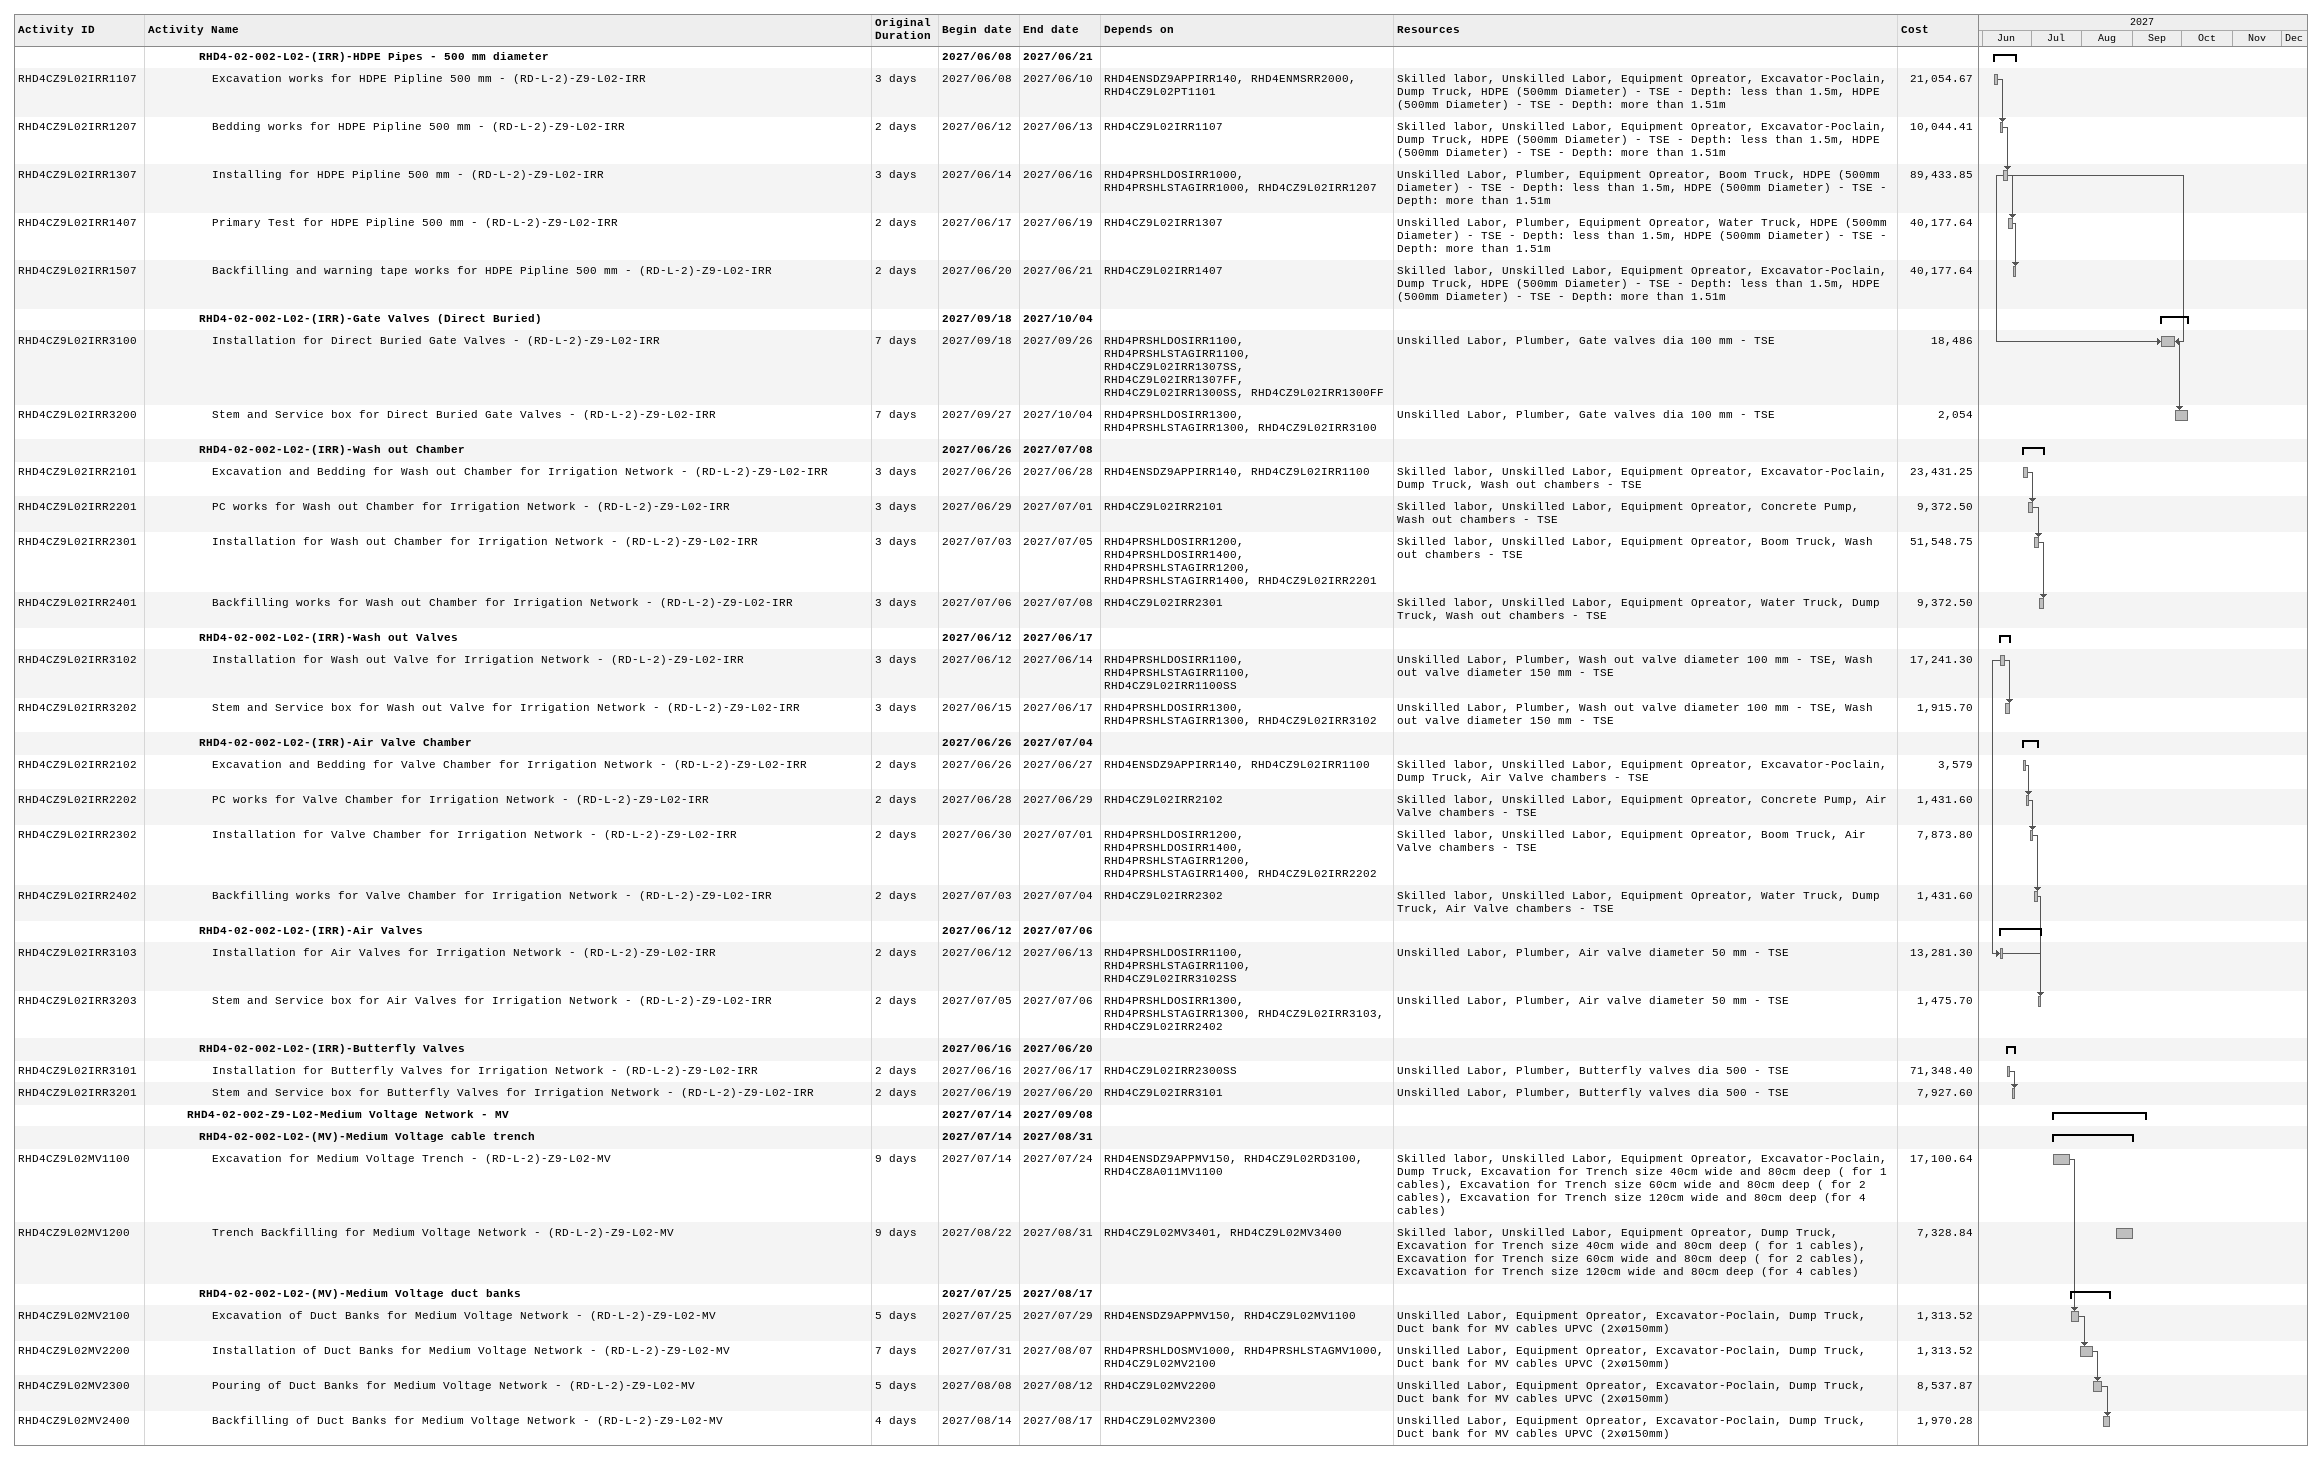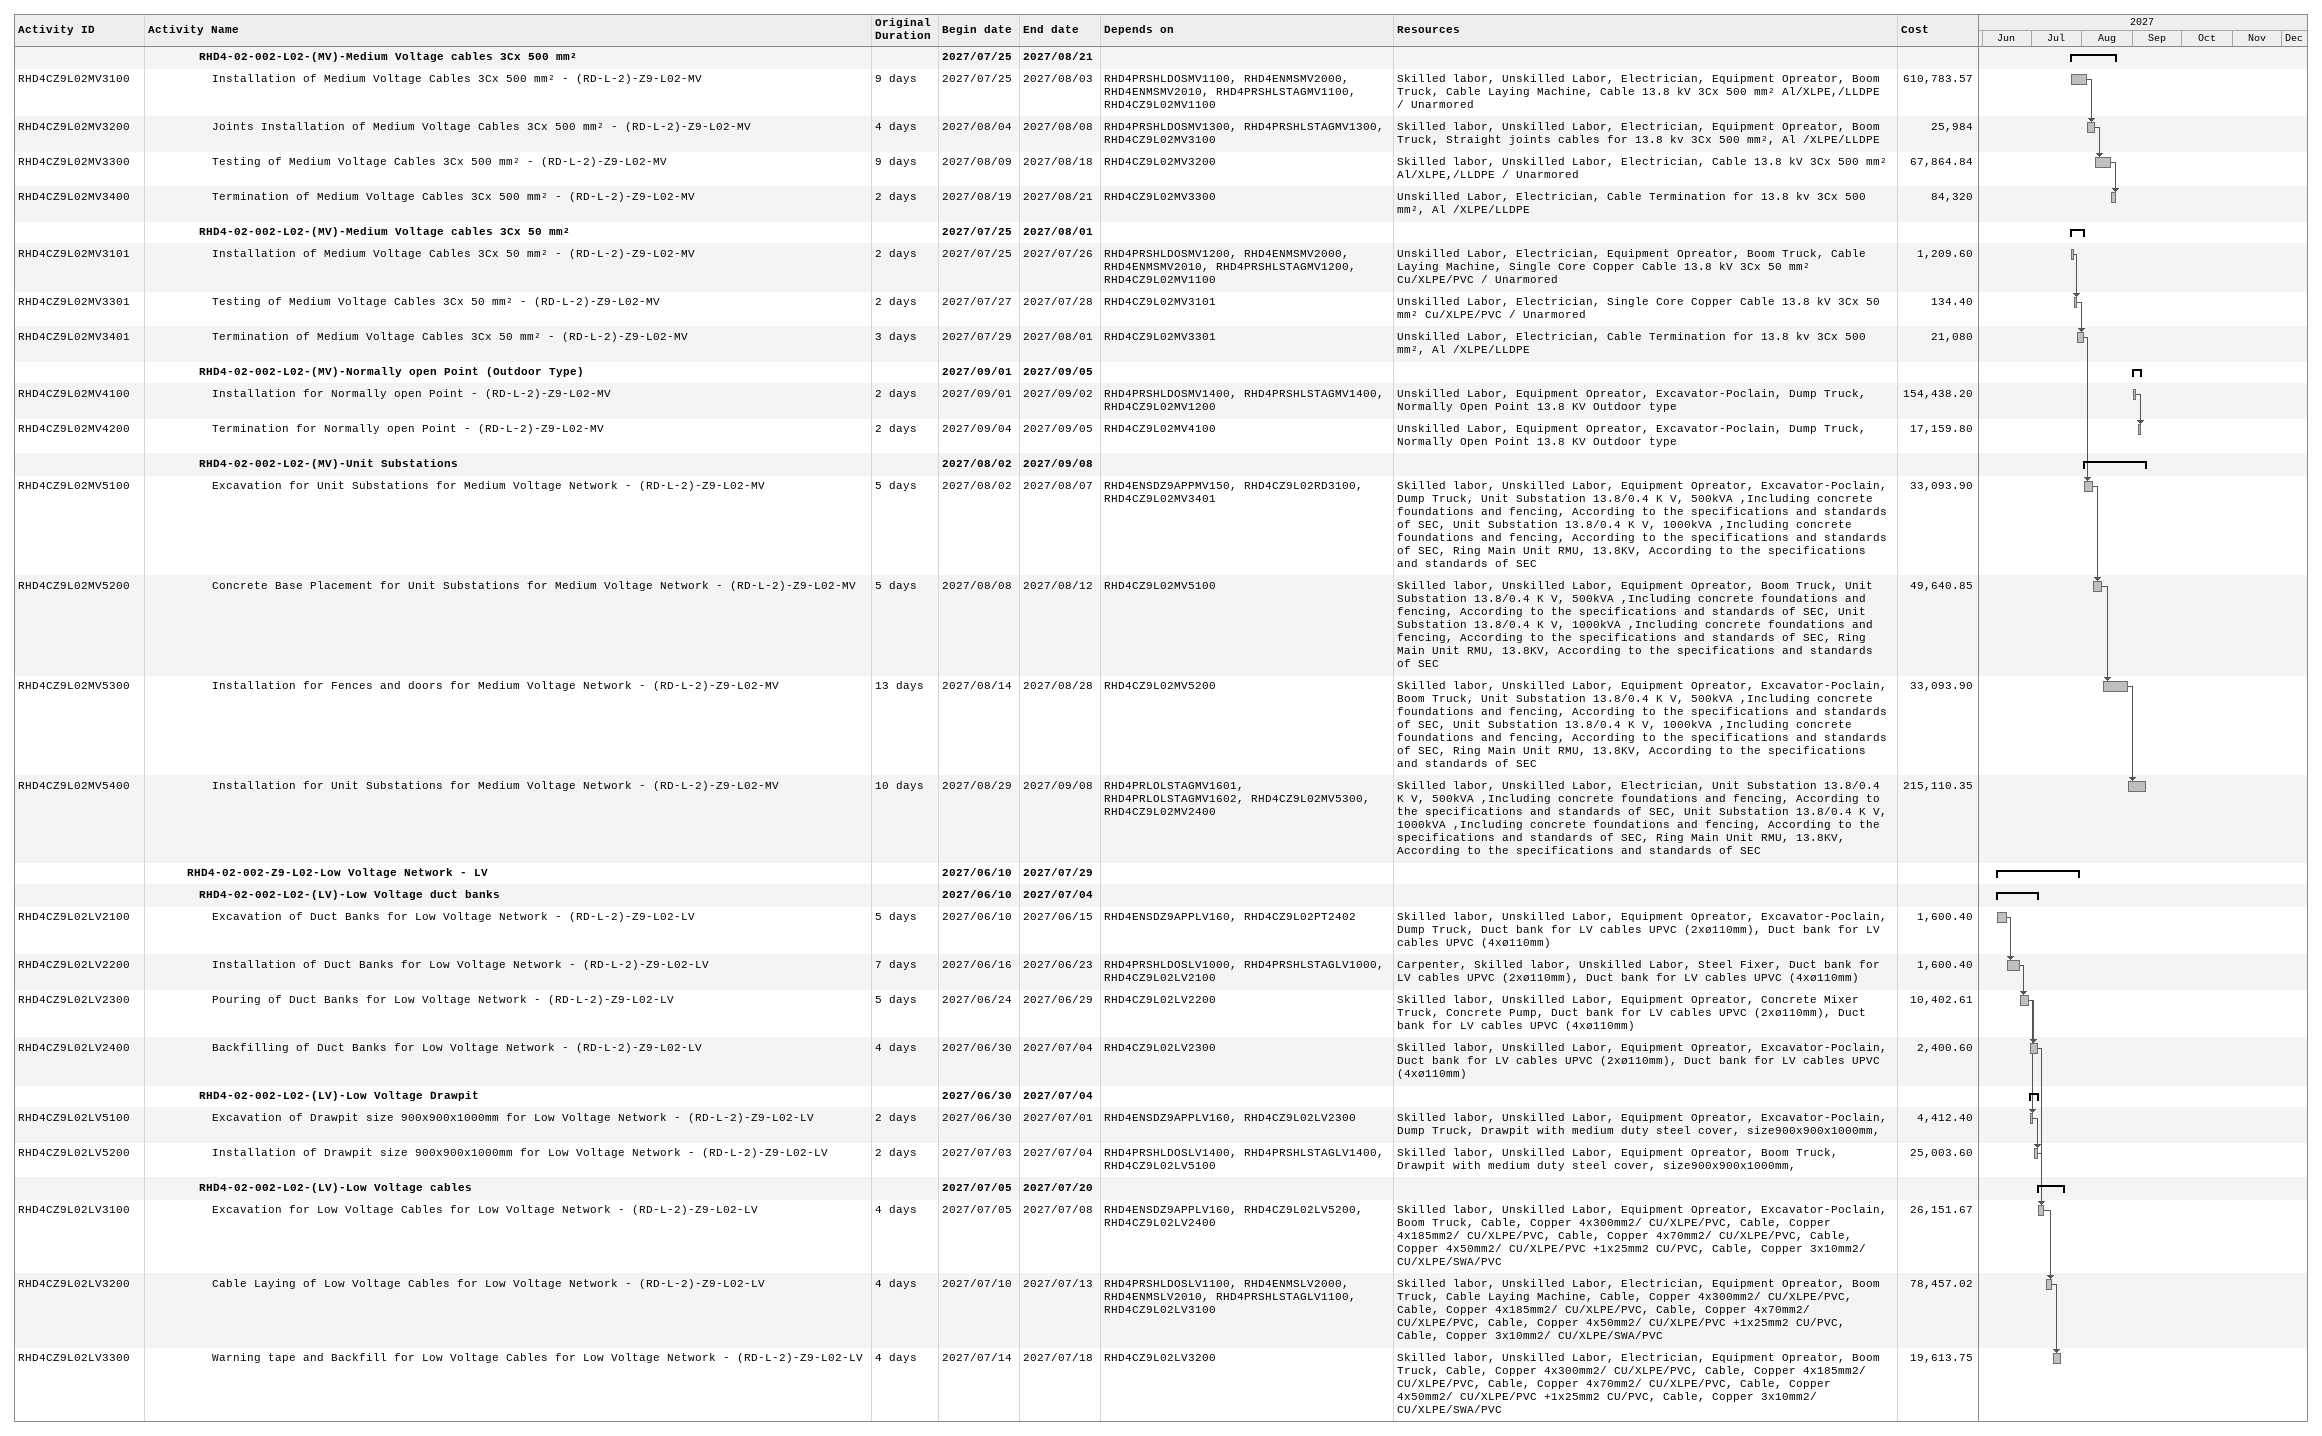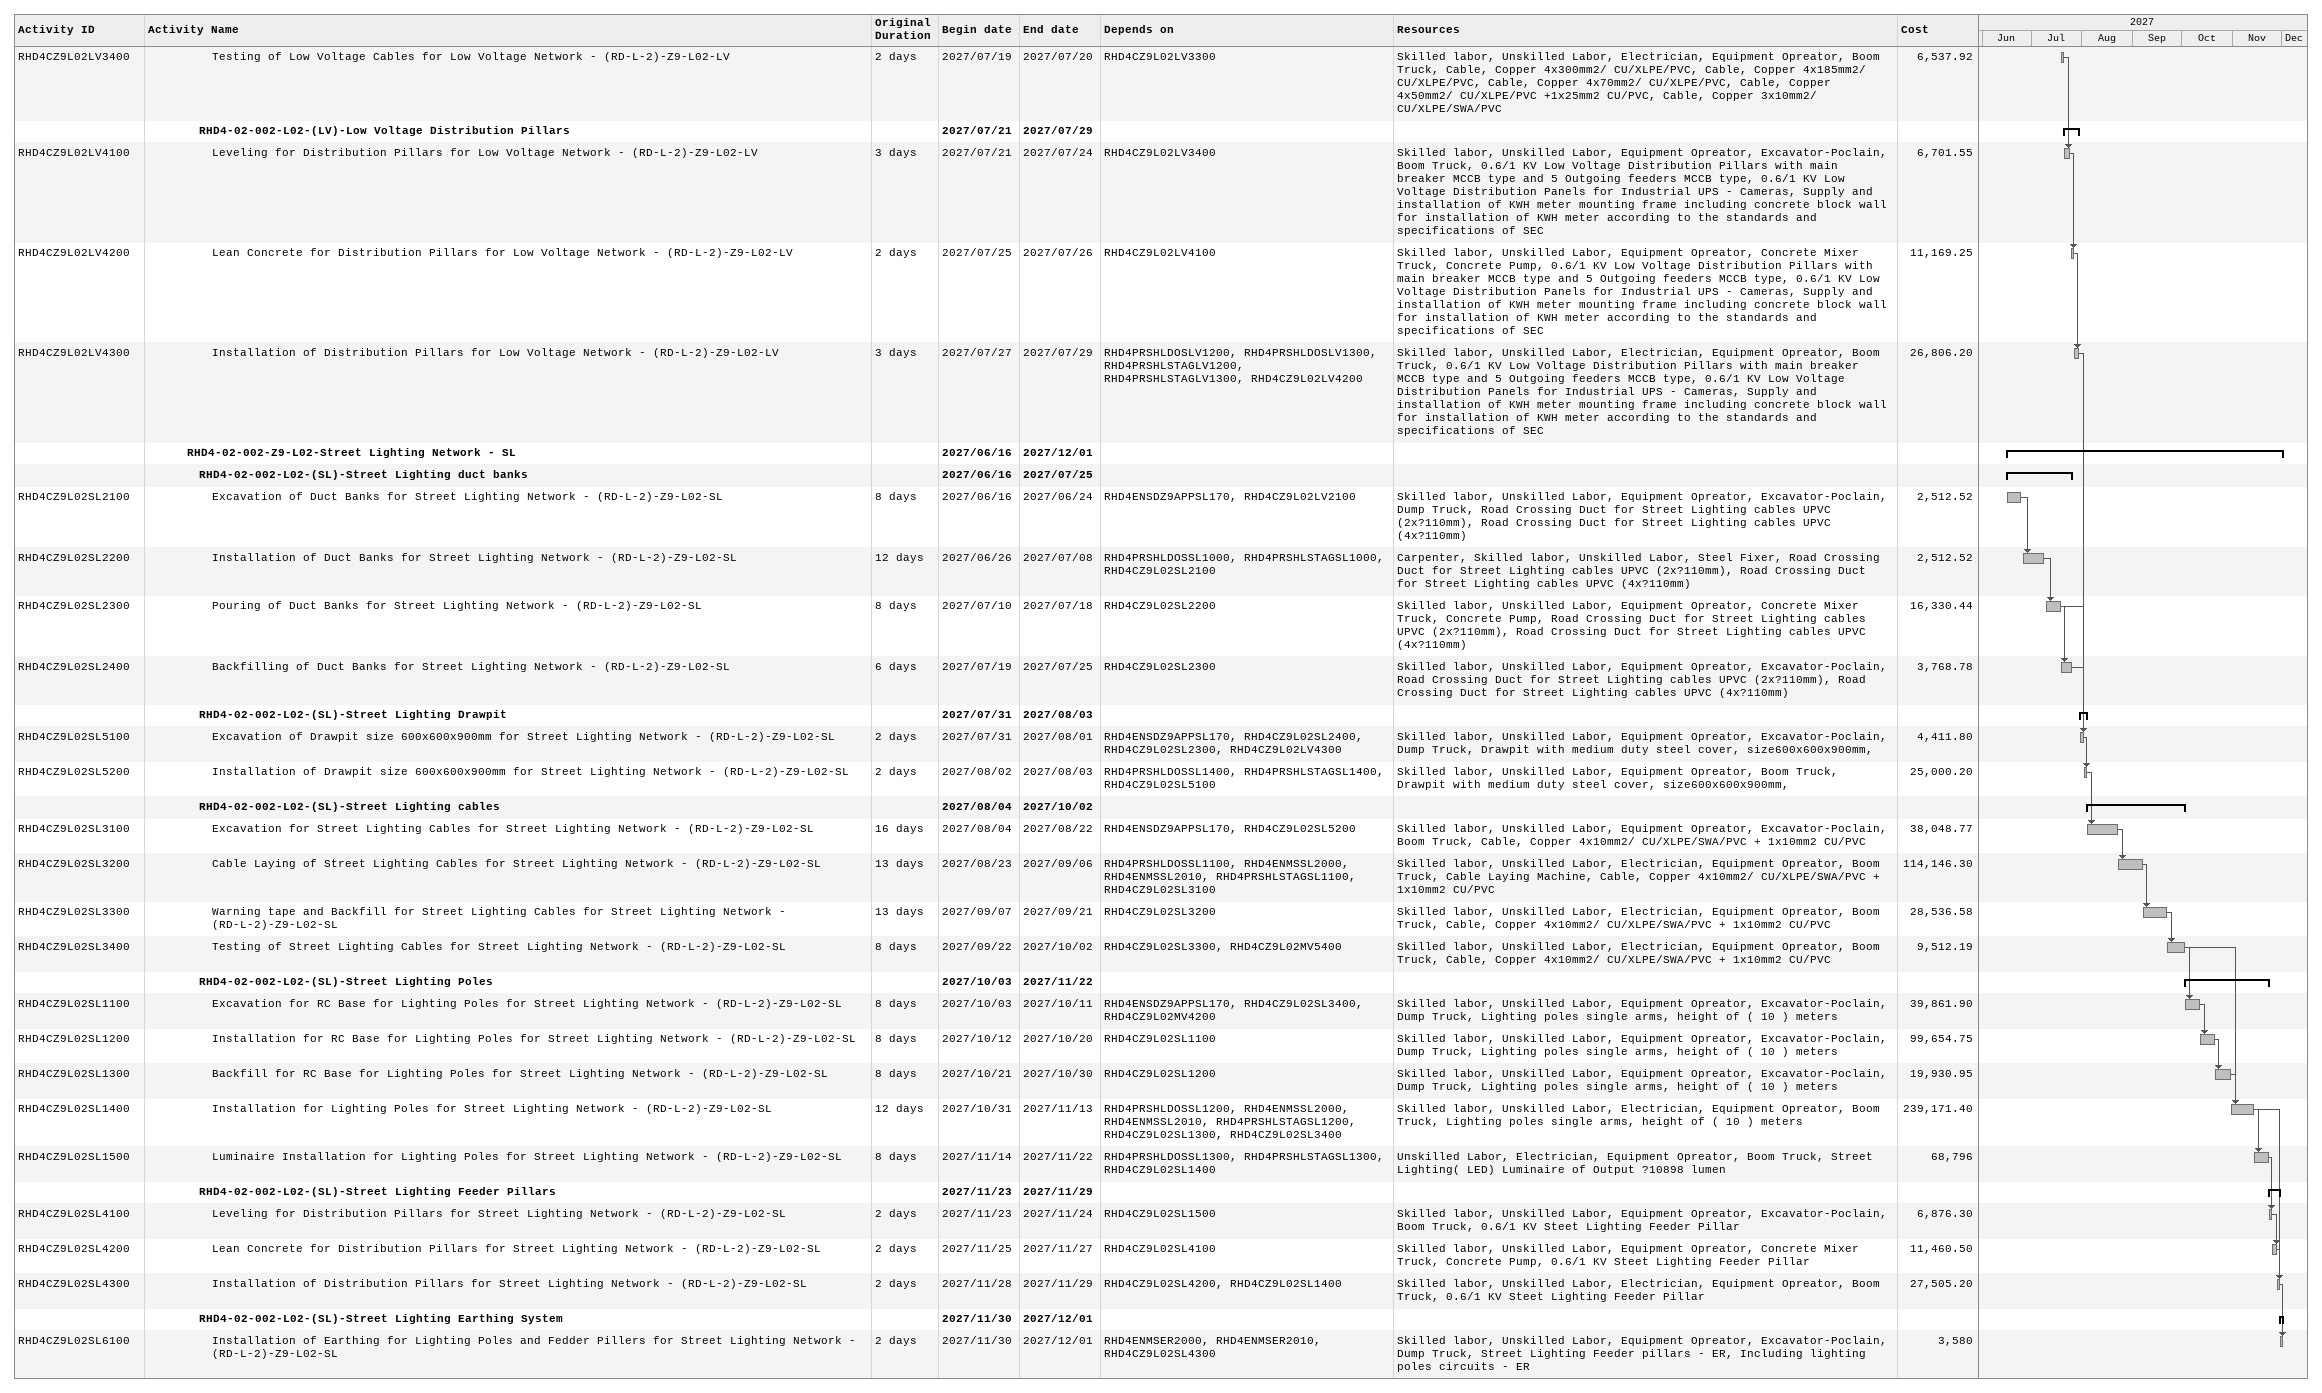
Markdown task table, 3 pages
| ID | Level | Task | Original duration | Start | Finish | Predecessors | Resources | Cost |
|---|---|---|---|---|---|---|---|---|
|  | 5 | **RHD4-02-002-L02-(IRR)-HDPE Pipes - 500 mm diameter** |  | 2027-06-08 | 2027-06-21 |  |  |  |
| RHD4CZ9L02IRR1107 | 6 | Excavation works for HDPE Pipline 500 mm - (RD-L-2)-Z9-L02-IRR | 3d | 2027-06-08 | 2027-06-10 | RHD4ENSDZ9APPIRR140, RHD4ENMSRR2000, RHD4CZ9L02PT1101 | Skilled labor, Unskilled Labor, Equipment Opreator, Excavator-Poclain, Dump Truck, HDPE (500mm Diameter) - TSE - Depth: less than 1.5m, HDPE (500mm Diameter) - TSE - Depth: more than 1.51m | 21054.67 |
| RHD4CZ9L02IRR1207 | 6 | Bedding works for HDPE Pipline 500 mm - (RD-L-2)-Z9-L02-IRR | 2d | 2027-06-12 | 2027-06-13 | RHD4CZ9L02IRR1107 | Skilled labor, Unskilled Labor, Equipment Opreator, Excavator-Poclain, Dump Truck, HDPE (500mm Diameter) - TSE - Depth: less than 1.5m, HDPE (500mm Diameter) - TSE - Depth: more than 1.51m | 10044.41 |
| RHD4CZ9L02IRR1307 | 6 | Installing for HDPE Pipline 500 mm - (RD-L-2)-Z9-L02-IRR | 3d | 2027-06-14 | 2027-06-16 | RHD4PRSHLDOSIRR1000, RHD4PRSHLSTAGIRR1000, RHD4CZ9L02IRR1207 | Unskilled Labor, Plumber, Equipment Opreator, Boom Truck, HDPE (500mm Diameter) - TSE - Depth: less than 1.5m, HDPE (500mm Diameter) - TSE - Depth: more than 1.51m | 89433.85 |
| RHD4CZ9L02IRR1407 | 6 | Primary Test for HDPE Pipline 500 mm - (RD-L-2)-Z9-L02-IRR | 2d | 2027-06-17 | 2027-06-19 | RHD4CZ9L02IRR1307 | Unskilled Labor, Plumber, Equipment Opreator, Water Truck, HDPE (500mm Diameter) - TSE - Depth: less than 1.5m, HDPE (500mm Diameter) - TSE - Depth: more than 1.51m | 40177.64 |
| RHD4CZ9L02IRR1507 | 6 | Backfilling and warning tape works for HDPE Pipline 500 mm - (RD-L-2)-Z9-L02-IRR | 2d | 2027-06-20 | 2027-06-21 | RHD4CZ9L02IRR1407 | Skilled labor, Unskilled Labor, Equipment Opreator, Excavator-Poclain, Dump Truck, HDPE (500mm Diameter) - TSE - Depth: less than 1.5m, HDPE (500mm Diameter) - TSE - Depth: more than 1.51m | 40177.64 |
|  | 5 | **RHD4-02-002-L02-(IRR)-Gate Valves (Direct Buried)** |  | 2027-09-18 | 2027-10-04 |  |  |  |
| RHD4CZ9L02IRR3100 | 6 | Installation for Direct Buried Gate Valves - (RD-L-2)-Z9-L02-IRR | 7d | 2027-09-18 | 2027-09-26 | RHD4PRSHLDOSIRR1100, RHD4PRSHLSTAGIRR1100, RHD4CZ9L02IRR1307SS, RHD4CZ9L02IRR1307FF, RHD4CZ9L02IRR1300SS, RHD4CZ9L02IRR1300FF | Unskilled Labor, Plumber, Gate valves dia 100 mm - TSE | 18486 |
| RHD4CZ9L02IRR3200 | 6 | Stem and Service box for Direct Buried Gate Valves - (RD-L-2)-Z9-L02-IRR | 7d | 2027-09-27 | 2027-10-04 | RHD4PRSHLDOSIRR1300, RHD4PRSHLSTAGIRR1300, RHD4CZ9L02IRR3100 | Unskilled Labor, Plumber, Gate valves dia 100 mm - TSE | 2054 |
|  | 5 | **RHD4-02-002-L02-(IRR)-Wash out Chamber** |  | 2027-06-26 | 2027-07-08 |  |  |  |
| RHD4CZ9L02IRR2101 | 6 | Excavation and Bedding for Wash out Chamber for Irrigation Network - (RD-L-2)-Z9-L02-IRR | 3d | 2027-06-26 | 2027-06-28 | RHD4ENSDZ9APPIRR140, RHD4CZ9L02IRR1100 | Skilled labor, Unskilled Labor, Equipment Opreator, Excavator-Poclain, Dump Truck, Wash out chambers - TSE | 23431.25 |
| RHD4CZ9L02IRR2201 | 6 | PC works for Wash out Chamber for Irrigation Network - (RD-L-2)-Z9-L02-IRR | 3d | 2027-06-29 | 2027-07-01 | RHD4CZ9L02IRR2101 | Skilled labor, Unskilled Labor, Equipment Opreator, Concrete Pump, Wash out chambers - TSE | 9372.50 |
| RHD4CZ9L02IRR2301 | 6 | Installation for Wash out Chamber for Irrigation Network - (RD-L-2)-Z9-L02-IRR | 3d | 2027-07-03 | 2027-07-05 | RHD4PRSHLDOSIRR1200, RHD4PRSHLDOSIRR1400, RHD4PRSHLSTAGIRR1200, RHD4PRSHLSTAGIRR1400, RHD4CZ9L02IRR2201 | Skilled labor, Unskilled Labor, Equipment Opreator, Boom Truck, Wash out chambers - TSE | 51548.75 |
| RHD4CZ9L02IRR2401 | 6 | Backfilling works for Wash out Chamber for Irrigation Network - (RD-L-2)-Z9-L02-IRR | 3d | 2027-07-06 | 2027-07-08 | RHD4CZ9L02IRR2301 | Skilled labor, Unskilled Labor, Equipment Opreator, Water Truck, Dump Truck, Wash out chambers - TSE | 9372.50 |
|  | 5 | **RHD4-02-002-L02-(IRR)-Wash out Valves** |  | 2027-06-12 | 2027-06-17 |  |  |  |
| RHD4CZ9L02IRR3102 | 6 | Installation for Wash out Valve for Irrigation Network - (RD-L-2)-Z9-L02-IRR | 3d | 2027-06-12 | 2027-06-14 | RHD4PRSHLDOSIRR1100, RHD4PRSHLSTAGIRR1100, RHD4CZ9L02IRR1100SS | Unskilled Labor, Plumber, Wash out valve diameter 100 mm - TSE, Wash out valve diameter 150 mm - TSE | 17241.30 |
| RHD4CZ9L02IRR3202 | 6 | Stem and Service box for Wash out Valve for Irrigation Network - (RD-L-2)-Z9-L02-IRR | 3d | 2027-06-15 | 2027-06-17 | RHD4PRSHLDOSIRR1300, RHD4PRSHLSTAGIRR1300, RHD4CZ9L02IRR3102 | Unskilled Labor, Plumber, Wash out valve diameter 100 mm - TSE, Wash out valve diameter 150 mm - TSE | 1915.70 |
|  | 5 | **RHD4-02-002-L02-(IRR)-Air Valve Chamber** |  | 2027-06-26 | 2027-07-04 |  |  |  |
| RHD4CZ9L02IRR2102 | 6 | Excavation and Bedding for Valve Chamber for Irrigation Network - (RD-L-2)-Z9-L02-IRR | 2d | 2027-06-26 | 2027-06-27 | RHD4ENSDZ9APPIRR140, RHD4CZ9L02IRR1100 | Skilled labor, Unskilled Labor, Equipment Opreator, Excavator-Poclain, Dump Truck, Air Valve chambers - TSE | 3579 |
| RHD4CZ9L02IRR2202 | 6 | PC works for Valve Chamber for Irrigation Network - (RD-L-2)-Z9-L02-IRR | 2d | 2027-06-28 | 2027-06-29 | RHD4CZ9L02IRR2102 | Skilled labor, Unskilled Labor, Equipment Opreator, Concrete Pump, Air Valve chambers - TSE | 1431.60 |
| RHD4CZ9L02IRR2302 | 6 | Installation for Valve Chamber for Irrigation Network - (RD-L-2)-Z9-L02-IRR | 2d | 2027-06-30 | 2027-07-01 | RHD4PRSHLDOSIRR1200, RHD4PRSHLDOSIRR1400, RHD4PRSHLSTAGIRR1200, RHD4PRSHLSTAGIRR1400, RHD4CZ9L02IRR2202 | Skilled labor, Unskilled Labor, Equipment Opreator, Boom Truck, Air Valve chambers - TSE | 7873.80 |
| RHD4CZ9L02IRR2402 | 6 | Backfilling works for Valve Chamber for Irrigation Network - (RD-L-2)-Z9-L02-IRR | 2d | 2027-07-03 | 2027-07-04 | RHD4CZ9L02IRR2302 | Skilled labor, Unskilled Labor, Equipment Opreator, Water Truck, Dump Truck, Air Valve chambers - TSE | 1431.60 |
|  | 5 | **RHD4-02-002-L02-(IRR)-Air Valves** |  | 2027-06-12 | 2027-07-06 |  |  |  |
| RHD4CZ9L02IRR3103 | 6 | Installation for Air Valves for Irrigation Network - (RD-L-2)-Z9-L02-IRR | 2d | 2027-06-12 | 2027-06-13 | RHD4PRSHLDOSIRR1100, RHD4PRSHLSTAGIRR1100, RHD4CZ9L02IRR3102SS | Unskilled Labor, Plumber, Air valve diameter 50 mm - TSE | 13281.30 |
| RHD4CZ9L02IRR3203 | 6 | Stem and Service box for Air Valves for Irrigation Network - (RD-L-2)-Z9-L02-IRR | 2d | 2027-07-05 | 2027-07-06 | RHD4PRSHLDOSIRR1300, RHD4PRSHLSTAGIRR1300, RHD4CZ9L02IRR3103, RHD4CZ9L02IRR2402 | Unskilled Labor, Plumber, Air valve diameter 50 mm - TSE | 1475.70 |
|  | 5 | **RHD4-02-002-L02-(IRR)-Butterfly Valves** |  | 2027-06-16 | 2027-06-20 |  |  |  |
| RHD4CZ9L02IRR3101 | 6 | Installation for Butterfly Valves for Irrigation Network - (RD-L-2)-Z9-L02-IRR | 2d | 2027-06-16 | 2027-06-17 | RHD4CZ9L02IRR2300SS | Unskilled Labor, Plumber, Butterfly valves dia 500 - TSE | 71348.40 |
| RHD4CZ9L02IRR3201 | 6 | Stem and Service box for Butterfly Valves for Irrigation Network - (RD-L-2)-Z9-L02-IRR | 2d | 2027-06-19 | 2027-06-20 | RHD4CZ9L02IRR3101 | Unskilled Labor, Plumber, Butterfly valves dia 500 - TSE | 7927.60 |
|  | 4 | **RHD4-02-002-Z9-L02-Medium Voltage Network - MV** |  | 2027-07-14 | 2027-09-08 |  |  |  |
|  | 5 | **RHD4-02-002-L02-(MV)-Medium Voltage cable trench** |  | 2027-07-14 | 2027-08-31 |  |  |  |
| RHD4CZ9L02MV1100 | 6 | Excavation for Medium Voltage Trench - (RD-L-2)-Z9-L02-MV | 9d | 2027-07-14 | 2027-07-24 | RHD4ENSDZ9APPMV150, RHD4CZ9L02RD3100, RHD4CZ8A011MV1100 | Skilled labor, Unskilled Labor, Equipment Opreator, Excavator-Poclain, Dump Truck, Excavation for Trench size 40cm wide and 80cm deep ( for 1 cables), Excavation for Trench size 60cm wide and 80cm deep ( for 2 cables), Excavation for Trench size 120cm wide and 80cm deep (for 4 cables) | 17100.64 |
| RHD4CZ9L02MV1200 | 6 | Trench Backfilling for Medium Voltage Network - (RD-L-2)-Z9-L02-MV | 9d | 2027-08-22 | 2027-08-31 | RHD4CZ9L02MV3401, RHD4CZ9L02MV3400 | Skilled labor, Unskilled Labor, Equipment Opreator, Dump Truck, Excavation for Trench size 40cm wide and 80cm deep ( for 1 cables), Excavation for Trench size 60cm wide and 80cm deep ( for 2 cables), Excavation for Trench size 120cm wide and 80cm deep (for 4 cables) | 7328.84 |
|  | 5 | **RHD4-02-002-L02-(MV)-Medium Voltage duct banks** |  | 2027-07-25 | 2027-08-17 |  |  |  |
| RHD4CZ9L02MV2100 | 6 | Excavation of Duct Banks for Medium Voltage Network - (RD-L-2)-Z9-L02-MV | 5d | 2027-07-25 | 2027-07-29 | RHD4ENSDZ9APPMV150, RHD4CZ9L02MV1100 | Unskilled Labor, Equipment Opreator, Excavator-Poclain, Dump Truck, Duct bank for MV cables UPVC (2xø150mm) | 1313.52 |
| RHD4CZ9L02MV2200 | 6 | Installation of Duct Banks for Medium Voltage Network - (RD-L-2)-Z9-L02-MV | 7d | 2027-07-31 | 2027-08-07 | RHD4PRSHLDOSMV1000, RHD4PRSHLSTAGMV1000, RHD4CZ9L02MV2100 | Unskilled Labor, Equipment Opreator, Excavator-Poclain, Dump Truck, Duct bank for MV cables UPVC (2xø150mm) | 1313.52 |
| RHD4CZ9L02MV2300 | 6 | Pouring of Duct Banks for Medium Voltage Network - (RD-L-2)-Z9-L02-MV | 5d | 2027-08-08 | 2027-08-12 | RHD4CZ9L02MV2200 | Unskilled Labor, Equipment Opreator, Excavator-Poclain, Dump Truck, Duct bank for MV cables UPVC (2xø150mm) | 8537.87 |
| RHD4CZ9L02MV2400 | 6 | Backfilling of Duct Banks for Medium Voltage Network - (RD-L-2)-Z9-L02-MV | 4d | 2027-08-14 | 2027-08-17 | RHD4CZ9L02MV2300 | Unskilled Labor, Equipment Opreator, Excavator-Poclain, Dump Truck, Duct bank for MV cables UPVC (2xø150mm) | 1970.28 |
|  | 5 | **RHD4-02-002-L02-(MV)-Medium Voltage cables 3Cx 500 mm²** |  | 2027-07-25 | 2027-08-21 |  |  |  |
| RHD4CZ9L02MV3100 | 6 | Installation of Medium Voltage Cables 3Cx 500 mm² - (RD-L-2)-Z9-L02-MV | 9d | 2027-07-25 | 2027-08-03 | RHD4PRSHLDOSMV1100, RHD4ENMSMV2000, RHD4ENMSMV2010, RHD4PRSHLSTAGMV1100, RHD4CZ9L02MV1100 | Skilled labor, Unskilled Labor, Electrician, Equipment Opreator, Boom Truck, Cable Laying Machine, Cable 13.8 kV 3Cx 500 mm² Al/XLPE,/LLDPE / Unarmored | 610783.57 |
| RHD4CZ9L02MV3200 | 6 | Joints Installation of Medium Voltage Cables 3Cx 500 mm² - (RD-L-2)-Z9-L02-MV | 4d | 2027-08-04 | 2027-08-08 | RHD4PRSHLDOSMV1300, RHD4PRSHLSTAGMV1300, RHD4CZ9L02MV3100 | Skilled labor, Unskilled Labor, Electrician, Equipment Opreator, Boom Truck, Straight joints cables for 13.8 kv 3Cx 500 mm², Al /XLPE/LLDPE | 25984 |
| RHD4CZ9L02MV3300 | 6 | Testing of Medium Voltage Cables 3Cx 500 mm² - (RD-L-2)-Z9-L02-MV | 9d | 2027-08-09 | 2027-08-18 | RHD4CZ9L02MV3200 | Skilled labor, Unskilled Labor, Electrician, Cable 13.8 kV 3Cx 500 mm² Al/XLPE,/LLDPE / Unarmored | 67864.84 |
| RHD4CZ9L02MV3400 | 6 | Termination of Medium Voltage Cables 3Cx 500 mm² - (RD-L-2)-Z9-L02-MV | 2d | 2027-08-19 | 2027-08-21 | RHD4CZ9L02MV3300 | Unskilled Labor, Electrician, Cable Termination for 13.8 kv 3Cx 500 mm², Al /XLPE/LLDPE | 84320 |
|  | 5 | **RHD4-02-002-L02-(MV)-Medium Voltage cables 3Cx 50 mm²** |  | 2027-07-25 | 2027-08-01 |  |  |  |
| RHD4CZ9L02MV3101 | 6 | Installation of Medium Voltage Cables 3Cx 50 mm² - (RD-L-2)-Z9-L02-MV | 2d | 2027-07-25 | 2027-07-26 | RHD4PRSHLDOSMV1200, RHD4ENMSMV2000, RHD4ENMSMV2010, RHD4PRSHLSTAGMV1200, RHD4CZ9L02MV1100 | Unskilled Labor, Electrician, Equipment Opreator, Boom Truck, Cable Laying Machine, Single Core Copper Cable 13.8 kV 3Cx 50 mm² Cu/XLPE/PVC / Unarmored | 1209.60 |
| RHD4CZ9L02MV3301 | 6 | Testing of Medium Voltage Cables 3Cx 50 mm² - (RD-L-2)-Z9-L02-MV | 2d | 2027-07-27 | 2027-07-28 | RHD4CZ9L02MV3101 | Unskilled Labor, Electrician, Single Core Copper Cable 13.8 kV 3Cx 50 mm² Cu/XLPE/PVC / Unarmored | 134.40 |
| RHD4CZ9L02MV3401 | 6 | Termination of Medium Voltage Cables 3Cx 50 mm² - (RD-L-2)-Z9-L02-MV | 3d | 2027-07-29 | 2027-08-01 | RHD4CZ9L02MV3301 | Unskilled Labor, Electrician, Cable Termination for 13.8 kv 3Cx 500 mm², Al /XLPE/LLDPE | 21080 |
|  | 5 | **RHD4-02-002-L02-(MV)-Normally open Point (Outdoor Type)** |  | 2027-09-01 | 2027-09-05 |  |  |  |
| RHD4CZ9L02MV4100 | 6 | Installation for Normally open Point - (RD-L-2)-Z9-L02-MV | 2d | 2027-09-01 | 2027-09-02 | RHD4PRSHLDOSMV1400, RHD4PRSHLSTAGMV1400, RHD4CZ9L02MV1200 | Unskilled Labor, Equipment Opreator, Excavator-Poclain, Dump Truck, Normally Open Point 13.8 KV Outdoor type | 154438.20 |
| RHD4CZ9L02MV4200 | 6 | Termination for Normally open Point - (RD-L-2)-Z9-L02-MV | 2d | 2027-09-04 | 2027-09-05 | RHD4CZ9L02MV4100 | Unskilled Labor, Equipment Opreator, Excavator-Poclain, Dump Truck, Normally Open Point 13.8 KV Outdoor type | 17159.80 |
|  | 5 | **RHD4-02-002-L02-(MV)-Unit Substations** |  | 2027-08-02 | 2027-09-08 |  |  |  |
| RHD4CZ9L02MV5100 | 6 | Excavation for Unit Substations for Medium Voltage Network - (RD-L-2)-Z9-L02-MV | 5d | 2027-08-02 | 2027-08-07 | RHD4ENSDZ9APPMV150, RHD4CZ9L02RD3100, RHD4CZ9L02MV3401 | Skilled labor, Unskilled Labor, Equipment Opreator, Excavator-Poclain, Dump Truck, Unit Substation 13.8/0.4 K V, 500kVA ,Including concrete foundations and fencing, According to the specifications and standards of SEC, Unit Substation 13.8/0.4 K V, 1000kVA ,Including concrete foundations and fencing, According to the specifications and standards of SEC, Ring Main Unit RMU, 13.8KV, According to the specifications and standards of SEC | 33093.90 |
| RHD4CZ9L02MV5200 | 6 | Concrete Base Placement for Unit Substations for Medium Voltage Network - (RD-L-2)-Z9-L02-MV | 5d | 2027-08-08 | 2027-08-12 | RHD4CZ9L02MV5100 | Skilled labor, Unskilled Labor, Equipment Opreator, Boom Truck, Unit Substation 13.8/0.4 K V, 500kVA ,Including concrete foundations and fencing, According to the specifications and standards of SEC, Unit Substation 13.8/0.4 K V, 1000kVA ,Including concrete foundations and fencing, According to the specifications and standards of SEC, Ring Main Unit RMU, 13.8KV, According to the specifications and standards of SEC | 49640.85 |
| RHD4CZ9L02MV5300 | 6 | Installation for Fences and doors for Medium Voltage Network - (RD-L-2)-Z9-L02-MV | 13d | 2027-08-14 | 2027-08-28 | RHD4CZ9L02MV5200 | Skilled labor, Unskilled Labor, Equipment Opreator, Excavator-Poclain, Boom Truck, Unit Substation 13.8/0.4 K V, 500kVA ,Including concrete foundations and fencing, According to the specifications and standards of SEC, Unit Substation 13.8/0.4 K V, 1000kVA ,Including concrete foundations and fencing, According to the specifications and standards of SEC, Ring Main Unit RMU, 13.8KV, According to the specifications and standards of SEC | 33093.90 |
| RHD4CZ9L02MV5400 | 6 | Installation for Unit Substations for Medium Voltage Network - (RD-L-2)-Z9-L02-MV | 10d | 2027-08-29 | 2027-09-08 | RHD4PRLOLSTAGMV1601, RHD4PRLOLSTAGMV1602, RHD4CZ9L02MV5300, RHD4CZ9L02MV2400 | Skilled labor, Unskilled Labor, Electrician, Unit Substation 13.8/0.4 K V, 500kVA ,Including concrete foundations and fencing, According to the specifications and standards of SEC, Unit Substation 13.8/0.4 K V, 1000kVA ,Including concrete foundations and fencing, According to the specifications and standards of SEC, Ring Main Unit RMU, 13.8KV, According to the specifications and standards of SEC | 215110.35 |
|  | 4 | **RHD4-02-002-Z9-L02-Low Voltage Network - LV** |  | 2027-06-10 | 2027-07-29 |  |  |  |
|  | 5 | **RHD4-02-002-L02-(LV)-Low Voltage duct banks** |  | 2027-06-10 | 2027-07-04 |  |  |  |
| RHD4CZ9L02LV2100 | 6 | Excavation of Duct Banks for Low Voltage Network - (RD-L-2)-Z9-L02-LV | 5d | 2027-06-10 | 2027-06-15 | RHD4ENSDZ9APPLV160, RHD4CZ9L02PT2402 | Skilled labor, Unskilled Labor, Equipment Opreator, Excavator-Poclain, Dump Truck, Duct bank for LV cables UPVC (2xø110mm), Duct bank for LV cables UPVC (4xø110mm) | 1600.40 |
| RHD4CZ9L02LV2200 | 6 | Installation of Duct Banks for Low Voltage Network - (RD-L-2)-Z9-L02-LV | 7d | 2027-06-16 | 2027-06-23 | RHD4PRSHLDOSLV1000, RHD4PRSHLSTAGLV1000, RHD4CZ9L02LV2100 | Carpenter, Skilled labor, Unskilled Labor, Steel Fixer, Duct bank for LV cables UPVC (2xø110mm), Duct bank for LV cables UPVC (4xø110mm) | 1600.40 |
| RHD4CZ9L02LV2300 | 6 | Pouring of Duct Banks for Low Voltage Network - (RD-L-2)-Z9-L02-LV | 5d | 2027-06-24 | 2027-06-29 | RHD4CZ9L02LV2200 | Skilled labor, Unskilled Labor, Equipment Opreator, Concrete Mixer Truck, Concrete Pump, Duct bank for LV cables UPVC (2xø110mm), Duct bank for LV cables UPVC (4xø110mm) | 10402.61 |
| RHD4CZ9L02LV2400 | 6 | Backfilling of Duct Banks for Low Voltage Network - (RD-L-2)-Z9-L02-LV | 4d | 2027-06-30 | 2027-07-04 | RHD4CZ9L02LV2300 | Skilled labor, Unskilled Labor, Equipment Opreator, Excavator-Poclain, Duct bank for LV cables UPVC (2xø110mm), Duct bank for LV cables UPVC (4xø110mm) | 2400.60 |
|  | 5 | **RHD4-02-002-L02-(LV)-Low Voltage Drawpit** |  | 2027-06-30 | 2027-07-04 |  |  |  |
| RHD4CZ9L02LV5100 | 6 | Excavation of Drawpit size 900x900x1000mm for Low Voltage Network - (RD-L-2)-Z9-L02-LV | 2d | 2027-06-30 | 2027-07-01 | RHD4ENSDZ9APPLV160, RHD4CZ9L02LV2300 | Skilled labor, Unskilled Labor, Equipment Opreator, Excavator-Poclain, Dump Truck, Drawpit with medium duty steel cover, size900x900x1000mm, | 4412.40 |
| RHD4CZ9L02LV5200 | 6 | Installation of Drawpit size 900x900x1000mm for Low Voltage Network - (RD-L-2)-Z9-L02-LV | 2d | 2027-07-03 | 2027-07-04 | RHD4PRSHLDOSLV1400, RHD4PRSHLSTAGLV1400, RHD4CZ9L02LV5100 | Skilled labor, Unskilled Labor, Equipment Opreator, Boom Truck, Drawpit with medium duty steel cover, size900x900x1000mm, | 25003.60 |
|  | 5 | **RHD4-02-002-L02-(LV)-Low Voltage cables** |  | 2027-07-05 | 2027-07-20 |  |  |  |
| RHD4CZ9L02LV3100 | 6 | Excavation for Low Voltage Cables for Low Voltage Network - (RD-L-2)-Z9-L02-LV | 4d | 2027-07-05 | 2027-07-08 | RHD4ENSDZ9APPLV160, RHD4CZ9L02LV5200, RHD4CZ9L02LV2400 | Skilled labor, Unskilled Labor, Equipment Opreator, Excavator-Poclain, Boom Truck, Cable, Copper 4x300mm2/ CU/XLPE/PVC, Cable, Copper 4x185mm2/ CU/XLPE/PVC, Cable, Copper 4x70mm2/ CU/XLPE/PVC, Cable, Copper 4x50mm2/ CU/XLPE/PVC +1x25mm2 CU/PVC, Cable, Copper 3x10mm2/ CU/XLPE/SWA/PVC | 26151.67 |
| RHD4CZ9L02LV3200 | 6 | Cable Laying of Low Voltage Cables for Low Voltage Network - (RD-L-2)-Z9-L02-LV | 4d | 2027-07-10 | 2027-07-13 | RHD4PRSHLDOSLV1100, RHD4ENMSLV2000, RHD4ENMSLV2010, RHD4PRSHLSTAGLV1100, RHD4CZ9L02LV3100 | Skilled labor, Unskilled Labor, Electrician, Equipment Opreator, Boom Truck, Cable Laying Machine, Cable, Copper 4x300mm2/ CU/XLPE/PVC, Cable, Copper 4x185mm2/ CU/XLPE/PVC, Cable, Copper 4x70mm2/ CU/XLPE/PVC, Cable, Copper 4x50mm2/ CU/XLPE/PVC +1x25mm2 CU/PVC, Cable, Copper 3x10mm2/ CU/XLPE/SWA/PVC | 78457.02 |
| RHD4CZ9L02LV3300 | 6 | Warning tape and Backfill for Low Voltage Cables for Low Voltage Network - (RD-L-2)-Z9-L02-LV | 4d | 2027-07-14 | 2027-07-18 | RHD4CZ9L02LV3200 | Skilled labor, Unskilled Labor, Electrician, Equipment Opreator, Boom Truck, Cable, Copper 4x300mm2/ CU/XLPE/PVC, Cable, Copper 4x185mm2/ CU/XLPE/PVC, Cable, Copper 4x70mm2/ CU/XLPE/PVC, Cable, Copper 4x50mm2/ CU/XLPE/PVC +1x25mm2 CU/PVC, Cable, Copper 3x10mm2/ CU/XLPE/SWA/PVC | 19613.75 |
| RHD4CZ9L02LV3400 | 6 | Testing of Low Voltage Cables for Low Voltage Network - (RD-L-2)-Z9-L02-LV | 2d | 2027-07-19 | 2027-07-20 | RHD4CZ9L02LV3300 | Skilled labor, Unskilled Labor, Electrician, Equipment Opreator, Boom Truck, Cable, Copper 4x300mm2/ CU/XLPE/PVC, Cable, Copper 4x185mm2/ CU/XLPE/PVC, Cable, Copper 4x70mm2/ CU/XLPE/PVC, Cable, Copper 4x50mm2/ CU/XLPE/PVC +1x25mm2 CU/PVC, Cable, Copper 3x10mm2/ CU/XLPE/SWA/PVC | 6537.92 |
|  | 5 | **RHD4-02-002-L02-(LV)-Low Voltage Distribution Pillars** |  | 2027-07-21 | 2027-07-29 |  |  |  |
| RHD4CZ9L02LV4100 | 6 | Leveling for Distribution Pillars for Low Voltage Network - (RD-L-2)-Z9-L02-LV | 3d | 2027-07-21 | 2027-07-24 | RHD4CZ9L02LV3400 | Skilled labor, Unskilled Labor, Equipment Opreator, Excavator-Poclain, Boom Truck, 0.6/1 KV Low Voltage Distribution Pillars with main breaker MCCB type and 5 Outgoing feeders MCCB type, 0.6/1 KV Low Voltage Distribution Panels for Industrial UPS - Cameras, Supply and installation of KWH meter mounting frame including concrete block wall for installation of KWH meter according to the standards and specifications of SEC | 6701.55 |
| RHD4CZ9L02LV4200 | 6 | Lean Concrete for Distribution Pillars for Low Voltage Network - (RD-L-2)-Z9-L02-LV | 2d | 2027-07-25 | 2027-07-26 | RHD4CZ9L02LV4100 | Skilled labor, Unskilled Labor, Equipment Opreator, Concrete Mixer Truck, Concrete Pump, 0.6/1 KV Low Voltage Distribution Pillars with main breaker MCCB type and 5 Outgoing feeders MCCB type, 0.6/1 KV Low Voltage Distribution Panels for Industrial UPS - Cameras, Supply and installation of KWH meter mounting frame including concrete block wall for installation of KWH meter according to the standards and specifications of SEC | 11169.25 |
| RHD4CZ9L02LV4300 | 6 | Installation of Distribution Pillars for Low Voltage Network - (RD-L-2)-Z9-L02-LV | 3d | 2027-07-27 | 2027-07-29 | RHD4PRSHLDOSLV1200, RHD4PRSHLDOSLV1300, RHD4PRSHLSTAGLV1200, RHD4PRSHLSTAGLV1300, RHD4CZ9L02LV4200 | Skilled labor, Unskilled Labor, Electrician, Equipment Opreator, Boom Truck, 0.6/1 KV Low Voltage Distribution Pillars with main breaker MCCB type and 5 Outgoing feeders MCCB type, 0.6/1 KV Low Voltage Distribution Panels for Industrial UPS - Cameras, Supply and installation of KWH meter mounting frame including concrete block wall for installation of KWH meter according to the standards and specifications of SEC | 26806.20 |
|  | 4 | **RHD4-02-002-Z9-L02-Street Lighting Network - SL** |  | 2027-06-16 | 2027-12-01 |  |  |  |
|  | 5 | **RHD4-02-002-L02-(SL)-Street Lighting duct banks** |  | 2027-06-16 | 2027-07-25 |  |  |  |
| RHD4CZ9L02SL2100 | 6 | Excavation of Duct Banks for Street Lighting Network - (RD-L-2)-Z9-L02-SL | 8d | 2027-06-16 | 2027-06-24 | RHD4ENSDZ9APPSL170, RHD4CZ9L02LV2100 | Skilled labor, Unskilled Labor, Equipment Opreator, Excavator-Poclain, Dump Truck, Road Crossing Duct for Street Lighting cables UPVC (2x?110mm), Road Crossing Duct for Street Lighting cables UPVC (4x?110mm) | 2512.52 |
| RHD4CZ9L02SL2200 | 6 | Installation of Duct Banks for Street Lighting Network - (RD-L-2)-Z9-L02-SL | 12d | 2027-06-26 | 2027-07-08 | RHD4PRSHLDOSSL1000, RHD4PRSHLSTAGSL1000, RHD4CZ9L02SL2100 | Carpenter, Skilled labor, Unskilled Labor, Steel Fixer, Road Crossing Duct for Street Lighting cables UPVC (2x?110mm), Road Crossing Duct for Street Lighting cables UPVC (4x?110mm) | 2512.52 |
| RHD4CZ9L02SL2300 | 6 | Pouring of Duct Banks for Street Lighting Network - (RD-L-2)-Z9-L02-SL | 8d | 2027-07-10 | 2027-07-18 | RHD4CZ9L02SL2200 | Skilled labor, Unskilled Labor, Equipment Opreator, Concrete Mixer Truck, Concrete Pump, Road Crossing Duct for Street Lighting cables UPVC (2x?110mm), Road Crossing Duct for Street Lighting cables UPVC (4x?110mm) | 16330.44 |
| RHD4CZ9L02SL2400 | 6 | Backfilling of Duct Banks for Street Lighting Network - (RD-L-2)-Z9-L02-SL | 6d | 2027-07-19 | 2027-07-25 | RHD4CZ9L02SL2300 | Skilled labor, Unskilled Labor, Equipment Opreator, Excavator-Poclain, Road Crossing Duct for Street Lighting cables UPVC (2x?110mm), Road Crossing Duct for Street Lighting cables UPVC (4x?110mm) | 3768.78 |
|  | 5 | **RHD4-02-002-L02-(SL)-Street Lighting Drawpit** |  | 2027-07-31 | 2027-08-03 |  |  |  |
| RHD4CZ9L02SL5100 | 6 | Excavation of Drawpit size 600x600x900mm for Street Lighting Network - (RD-L-2)-Z9-L02-SL | 2d | 2027-07-31 | 2027-08-01 | RHD4ENSDZ9APPSL170, RHD4CZ9L02SL2400, RHD4CZ9L02SL2300, RHD4CZ9L02LV4300 | Skilled labor, Unskilled Labor, Equipment Opreator, Excavator-Poclain, Dump Truck, Drawpit with medium duty steel cover, size600x600x900mm, | 4411.80 |
| RHD4CZ9L02SL5200 | 6 | Installation of Drawpit size 600x600x900mm for Street Lighting Network - (RD-L-2)-Z9-L02-SL | 2d | 2027-08-02 | 2027-08-03 | RHD4PRSHLDOSSL1400, RHD4PRSHLSTAGSL1400, RHD4CZ9L02SL5100 | Skilled labor, Unskilled Labor, Equipment Opreator, Boom Truck, Drawpit with medium duty steel cover, size600x600x900mm, | 25000.20 |
|  | 5 | **RHD4-02-002-L02-(SL)-Street Lighting cables** |  | 2027-08-04 | 2027-10-02 |  |  |  |
| RHD4CZ9L02SL3100 | 6 | Excavation for Street Lighting Cables for Street Lighting Network - (RD-L-2)-Z9-L02-SL | 16d | 2027-08-04 | 2027-08-22 | RHD4ENSDZ9APPSL170, RHD4CZ9L02SL5200 | Skilled labor, Unskilled Labor, Equipment Opreator, Excavator-Poclain, Boom Truck, Cable, Copper 4x10mm2/ CU/XLPE/SWA/PVC + 1x10mm2 CU/PVC | 38048.77 |
| RHD4CZ9L02SL3200 | 6 | Cable Laying of Street Lighting Cables for Street Lighting Network - (RD-L-2)-Z9-L02-SL | 13d | 2027-08-23 | 2027-09-06 | RHD4PRSHLDOSSL1100, RHD4ENMSSL2000, RHD4ENMSSL2010, RHD4PRSHLSTAGSL1100, RHD4CZ9L02SL3100 | Skilled labor, Unskilled Labor, Electrician, Equipment Opreator, Boom Truck, Cable Laying Machine, Cable, Copper 4x10mm2/ CU/XLPE/SWA/PVC + 1x10mm2 CU/PVC | 114146.30 |
| RHD4CZ9L02SL3300 | 6 | Warning tape and Backfill for Street Lighting Cables for Street Lighting Network - (RD-L-2)-Z9-L02-SL | 13d | 2027-09-07 | 2027-09-21 | RHD4CZ9L02SL3200 | Skilled labor, Unskilled Labor, Electrician, Equipment Opreator, Boom Truck, Cable, Copper 4x10mm2/ CU/XLPE/SWA/PVC + 1x10mm2 CU/PVC | 28536.58 |
| RHD4CZ9L02SL3400 | 6 | Testing of Street Lighting Cables for Street Lighting Network - (RD-L-2)-Z9-L02-SL | 8d | 2027-09-22 | 2027-10-02 | RHD4CZ9L02SL3300, RHD4CZ9L02MV5400 | Skilled labor, Unskilled Labor, Electrician, Equipment Opreator, Boom Truck, Cable, Copper 4x10mm2/ CU/XLPE/SWA/PVC + 1x10mm2 CU/PVC | 9512.19 |
|  | 5 | **RHD4-02-002-L02-(SL)-Street Lighting Poles** |  | 2027-10-03 | 2027-11-22 |  |  |  |
| RHD4CZ9L02SL1100 | 6 | Excavation for RC Base for Lighting Poles for Street Lighting Network - (RD-L-2)-Z9-L02-SL | 8d | 2027-10-03 | 2027-10-11 | RHD4ENSDZ9APPSL170, RHD4CZ9L02SL3400, RHD4CZ9L02MV4200 | Skilled labor, Unskilled Labor, Equipment Opreator, Excavator-Poclain, Dump Truck, Lighting poles single arms, height of ( 10 ) meters | 39861.90 |
| RHD4CZ9L02SL1200 | 6 | Installation for RC Base for Lighting Poles for Street Lighting Network - (RD-L-2)-Z9-L02-SL | 8d | 2027-10-12 | 2027-10-20 | RHD4CZ9L02SL1100 | Skilled labor, Unskilled Labor, Equipment Opreator, Excavator-Poclain, Dump Truck, Lighting poles single arms, height of ( 10 ) meters | 99654.75 |
| RHD4CZ9L02SL1300 | 6 | Backfill for RC Base for Lighting Poles for Street Lighting Network - (RD-L-2)-Z9-L02-SL | 8d | 2027-10-21 | 2027-10-30 | RHD4CZ9L02SL1200 | Skilled labor, Unskilled Labor, Equipment Opreator, Excavator-Poclain, Dump Truck, Lighting poles single arms, height of ( 10 ) meters | 19930.95 |
| RHD4CZ9L02SL1400 | 6 | Installation for Lighting Poles for Street Lighting Network - (RD-L-2)-Z9-L02-SL | 12d | 2027-10-31 | 2027-11-13 | RHD4PRSHLDOSSL1200, RHD4ENMSSL2000, RHD4ENMSSL2010, RHD4PRSHLSTAGSL1200, RHD4CZ9L02SL1300, RHD4CZ9L02SL3400 | Skilled labor, Unskilled Labor, Electrician, Equipment Opreator, Boom Truck, Lighting poles single arms, height of ( 10 ) meters | 239171.40 |
| RHD4CZ9L02SL1500 | 6 | Luminaire Installation for Lighting Poles for Street Lighting Network - (RD-L-2)-Z9-L02-SL | 8d | 2027-11-14 | 2027-11-22 | RHD4PRSHLDOSSL1300, RHD4PRSHLSTAGSL1300, RHD4CZ9L02SL1400 | Unskilled Labor, Electrician, Equipment Opreator, Boom Truck, Street Lighting( LED) Luminaire of Output ?10898 lumen | 68796 |
|  | 5 | **RHD4-02-002-L02-(SL)-Street Lighting Feeder Pillars** |  | 2027-11-23 | 2027-11-29 |  |  |  |
| RHD4CZ9L02SL4100 | 6 | Leveling for Distribution Pillars for Street Lighting Network - (RD-L-2)-Z9-L02-SL | 2d | 2027-11-23 | 2027-11-24 | RHD4CZ9L02SL1500 | Skilled labor, Unskilled Labor, Equipment Opreator, Excavator-Poclain, Boom Truck, 0.6/1 KV Steet Lighting Feeder Pillar | 6876.30 |
| RHD4CZ9L02SL4200 | 6 | Lean Concrete for Distribution Pillars for Street Lighting Network - (RD-L-2)-Z9-L02-SL | 2d | 2027-11-25 | 2027-11-27 | RHD4CZ9L02SL4100 | Skilled labor, Unskilled Labor, Equipment Opreator, Concrete Mixer Truck, Concrete Pump, 0.6/1 KV Steet Lighting Feeder Pillar | 11460.50 |
| RHD4CZ9L02SL4300 | 6 | Installation of Distribution Pillars for Street Lighting Network - (RD-L-2)-Z9-L02-SL | 2d | 2027-11-28 | 2027-11-29 | RHD4CZ9L02SL4200, RHD4CZ9L02SL1400 | Skilled labor, Unskilled Labor, Electrician, Equipment Opreator, Boom Truck, 0.6/1 KV Steet Lighting Feeder Pillar | 27505.20 |
|  | 5 | **RHD4-02-002-L02-(SL)-Street Lighting Earthing System** |  | 2027-11-30 | 2027-12-01 |  |  |  |
| RHD4CZ9L02SL6100 | 6 | Installation of Earthing for Lighting Poles and Fedder Pillers for Street Lighting Network - (RD-L-2)-Z9-L02-SL | 2d | 2027-11-30 | 2027-12-01 | RHD4ENMSER2000, RHD4ENMSER2010, RHD4CZ9L02SL4300 | Skilled labor, Unskilled Labor, Equipment Opreator, Excavator-Poclain, Dump Truck, Street Lighting Feeder pillars - ER, Including lighting poles circuits - ER | 3580 |
